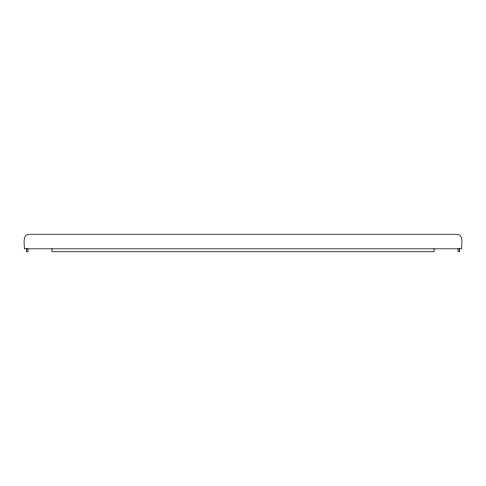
<?xml version="1.0" encoding="UTF-8"?>
<svg xmlns="http://www.w3.org/2000/svg" width="486" height="486" viewBox="0 0 486 486"><rect width="100%" height="100%" fill="white"/><g stroke="black" fill="none" stroke-linecap="round" stroke-linejoin="round"><path stroke-width="0.73" d="M29.549 234.252C21.937 234.052 24.592 244.361 24.3 248.832L461.7 248.832C461.408 244.361 464.063 234.052 456.451 234.252M30.132 234.252L455.868 234.252M459.513 248.832L459.513 251.748L458.055 251.748L458.055 248.832M434.071 248.832L434.071 251.748L51.929 251.748L51.929 248.832M27.945 248.832L27.945 251.748L26.487 251.748L26.487 248.832"/></g></svg>
